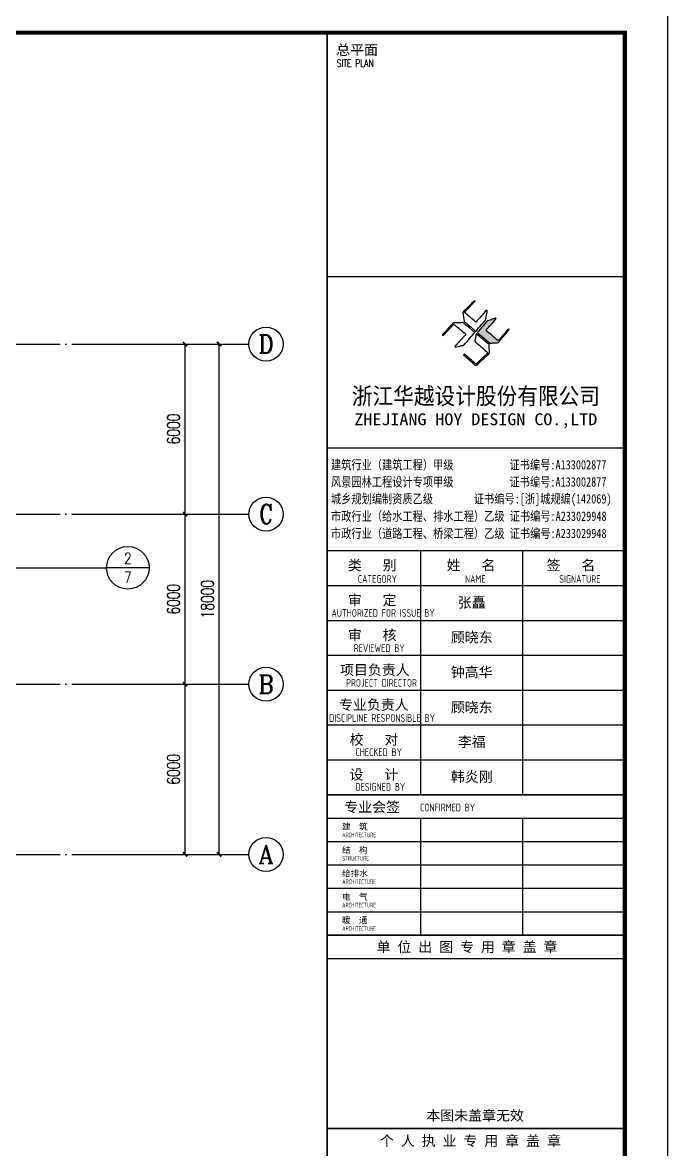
# Model space of a CAD drawing. Header units: millimetres. Extents: x 4533265 to 4958735, y 18976699 to 19555898.
# Drawn here: x 4740237 to 4762974, y 19293632 to 19333383 of the extents above; entities that cross this region are included whole.
import ezdxf
from ezdxf.enums import TextEntityAlignment as Align

# ---------------------------------------------------------------- set-up
doc = ezdxf.new("R2010")
doc.units = ezdxf.units.MM
doc.header["$LTSCALE"] = 1000
doc.header["$MEASUREMENT"] = 0
doc.linetypes.add('DOTE', pattern=[2.42, 2, -0.2, 0.02, -0.2])
doc.layers.get('Defpoints').update_dxf_attribs({"color": 1})
for name, color, linetype in [('3T_WOOD', 21, 'Continuous'), ('AXIS_TEXT', 7, 'Continuous'), ('AXIS_外部', 171, 'Continuous'), ('DIM_IDEN', 171, 'Continuous'), ('DOTE', 250, 'DOTE'), ('PUB_TEXT', 7, 'Continuous'), ('PUB_TITLE', 4, 'Continuous'), ('TK', 4, 'Continuous')]:
    doc.layers.add(name, color=color, linetype=linetype)
doc.styles.add('-宋体', font='', dxfattribs={"width": 0.8})
doc.styles.add('_TCH_AXIS', font='COMPLEX', dxfattribs={"bigfont": 'GBCBIG'})
doc.styles.add('_TCH_DIM_T3', font='SIMPLEX', dxfattribs={"width": 0.705882, "bigfont": 'GBCBIG'})
doc.styles.add('_TCH_LABEL', font='COMPLEX', dxfattribs={"bigfont": 'GBCBIG'})
doc.styles.add('COMPLEX', font='COMPLEX')
doc.styles.add('HT', font='simhei.ttf', dxfattribs={"width": 0.7})
doc.styles.add('ROMANS', font='romans', dxfattribs={"width": 0.65, "height": 231.275})
doc.styles.add('TSSD_REIN', font='tssdeng.shx', dxfattribs={"width": 0.7, "bigfont": 'tssdchn.shx'})
doc.styles.add('图签宋体', font='', dxfattribs={"height": 300})
doc.styles.add('图签黑体', font='simhei.ttf', dxfattribs={"height": 550})
doc.styles.get('-宋体').set_extended_font_data('SimSun')
doc.styles.get('图签宋体').set_extended_font_data('NSimSun')
doc.dimstyles.new('_TCH_ARCH&&150', dxfattribs={"dimtxt": 446.25, "dimasz": 150, "dimexe": 375, "dimexo": 450, "dimgap": 189.375, "dimtad": 1, "dimdec": 0, "dimzin": 0, "dimdsep": 46, "dimtxsty": '_TCH_DIM_T3', "dimblk": 'ARCHTICK', "dimcen": 0.09, "dimclrt": 7, "dimazin": 2, "dimtfac": 1, "dimtdec": 0, "dimtix": 1, "dimtmove": 2, "dimatfit": 3, "dimfxl": 0, "dimtolj": 1, "dimtzin": 0, "dimarcsym": 0})

# ---------------------------------------------------------------- blocks, each defined once
blk = doc.blocks.new('A$C053D6479')
at = {"layer": 'PUB_TITLE'}
h = blk.add_hatch(color=256, dxfattribs=at)
h.dxf.hatch_style = 1
edge = h.paths.add_edge_path()
edge.add_spline(control_points=[(1026, 827), (1105, 920), (1188, 1008), (1266, 1102)], knot_values=[13, 13, 13, 13, 14, 14, 14, 14], degree=3, periodic=0)
edge.add_spline(control_points=[(1266, 1102), (1258, 1111), (1249, 1119), (1239, 1116)], knot_values=[12, 12, 12, 12, 13, 13, 13, 13], degree=3, periodic=0)
edge.add_spline(control_points=[(1239, 1116), (1210, 1107), (1179, 1092), (1144, 1077)], knot_values=[11, 11, 11, 11, 12, 12, 12, 12], degree=3, periodic=0)
edge.add_spline(control_points=[(1144, 1077), (1109, 1063), (1069, 1053), (1047, 1038)], knot_values=[10, 10, 10, 10, 11, 11, 11, 11], degree=3, periodic=0)
edge.add_spline(control_points=[(1047, 1038), (1028, 1026), (1007, 992), (991, 972)], knot_values=[9, 9, 9, 9, 10, 10, 10, 10], degree=3, periodic=0)
edge.add_spline(control_points=[(991, 972), (942, 913), (899, 868), (849, 810)], knot_values=[8, 8, 8, 8, 9, 9, 9, 9], degree=3, periodic=0)
edge.add_spline(control_points=[(849, 810), (842, 801), (822, 776), (822, 775)], knot_values=[7, 7, 7, 7, 8, 8, 8, 8], degree=3, periodic=0)
edge.add_spline(control_points=[(822, 775), (823, 771), (848, 752), (859, 744)], knot_values=[6, 6, 6, 6, 7, 7, 7, 7], degree=3, periodic=0)
edge.add_spline(control_points=[(859, 744), (949, 670), (1035, 592), (1122, 521)], knot_values=[5, 5, 5, 5, 6, 6, 6, 6], degree=3, periodic=0)
edge.add_spline(control_points=[(1122, 521), (1153, 527), (1185, 530), (1217, 533)], knot_values=[4, 4, 4, 4, 5, 5, 5, 5], degree=3, periodic=0)
edge.add_spline(control_points=[(1217, 533), (1246, 535), (1293, 532), (1316, 542)], knot_values=[3, 3, 3, 3, 4, 4, 4, 4], degree=3, periodic=0)
edge.add_spline(control_points=[(1316, 542), (1327, 547), (1338, 565), (1349, 579)], knot_values=[2, 2, 2, 2, 3, 3, 3, 3], degree=3, periodic=0)
edge.add_spline(control_points=[(1349, 579), (1423, 670), (1507, 759), (1572, 848)], knot_values=[1, 1, 1, 1, 2, 2, 2, 2], degree=3, periodic=0)
edge.add_spline(control_points=[(1572, 848), (1564, 852), (1561, 861), (1551, 862)], knot_values=[0, 0, 0, 0, 1, 1, 1, 1], degree=3, periodic=0)
edge.add_spline(control_points=[(1551, 862), (1469, 769), (1393, 671), (1310, 579)], knot_values=[15, 15, 15, 15, 16, 16, 16, 16], degree=3, periodic=0)
edge.add_spline(control_points=[(1310, 579), (1216, 662), (1118, 742), (1026, 827)], knot_values=[14, 14, 14, 14, 15, 15, 15, 15], degree=3, periodic=0)
at = {"layer": 'TK'}
for points, knots in [([(1031, 1298), (1066, 1286), (1054, 1262), (1045, 1224), (1036, 1188), (1031, 1158), (1024, 1121), (1020, 1104), (1017, 1085), (1012, 1071), (1004, 1052), (976, 1026), (956, 1003), (906, 946), (866, 899), (814, 839), (806, 829), (789, 806), (787, 806), (777, 804), (728, 856), (719, 864), (651, 922), (580, 978), (514, 1036), (509, 1106), (488, 1176), (479, 1247), (570, 1343), (663, 1436), (758, 1526), (764, 1523), (768, 1518), (774, 1515), (693, 1422), (599, 1343), (520, 1249), (607, 1171), (698, 1096), (789, 1021), (874, 1109), (950, 1206), (1031, 1298)], [0, 0, 0, 0, 1, 1, 1, 2, 2, 2, 3, 3, 3, 4, 4, 4, 5, 5, 5, 6, 6, 6, 7, 7, 7, 8, 8, 8, 9, 9, 9, 10, 10, 10, 11, 11, 11, 12, 12, 12, 13, 13, 13, 14, 14, 14, 14]), ([(1551, 862), (1561, 861), (1564, 852), (1572, 848), (1507, 759), (1423, 670), (1349, 579), (1338, 565), (1327, 547), (1316, 542), (1293, 532), (1246, 535), (1217, 533), (1185, 530), (1153, 527), (1122, 521), (1035, 592), (949, 670), (859, 744), (848, 752), (823, 771), (822, 775), (822, 776), (842, 801), (849, 810), (899, 868), (942, 913), (991, 972), (1007, 992), (1028, 1026), (1047, 1038), (1069, 1053), (1109, 1063), (1144, 1077), (1179, 1092), (1210, 1107), (1239, 1116), (1249, 1119), (1258, 1111), (1266, 1102), (1188, 1008), (1105, 920), (1026, 827), (1118, 742), (1216, 662), (1310, 579), (1393, 671), (1469, 769), (1551, 862)], [0, 0, 0, 0, 1, 1, 1, 2, 2, 2, 3, 3, 3, 4, 4, 4, 5, 5, 5, 6, 6, 6, 7, 7, 7, 8, 8, 8, 9, 9, 9, 10, 10, 10, 11, 11, 11, 12, 12, 12, 13, 13, 13, 14, 14, 14, 15, 15, 15, 16, 16, 16, 16]), ([(555, 949), (624, 891), (699, 833), (760, 773), (689, 691), (614, 604), (539, 517), (529, 505), (516, 487), (506, 482), (492, 475), (469, 472), (452, 467), (416, 456), (383, 448), (342, 438), (323, 433), (297, 422), (293, 440), (291, 452), (313, 470), (322, 480), (400, 566), (477, 652), (553, 736), (460, 815), (366, 894), (270, 970), (183, 883), (101, 791), (16, 703), (-18, 714), (9, 735), (28, 755), (103, 838), (192, 930), (266, 1005), (319, 1009), (387, 1005), (442, 1007), (456, 1008), (472, 1011), (485, 1007), (507, 1000), (534, 967), (555, 949)], [0, 0, 0, 0, 1, 1, 1, 2, 2, 2, 3, 3, 3, 4, 4, 4, 5, 5, 5, 6, 6, 6, 7, 7, 7, 8, 8, 8, 9, 9, 9, 10, 10, 10, 11, 11, 11, 12, 12, 12, 13, 13, 13, 14, 14, 14, 15, 15, 15, 15]), ([(1097, 490), (1100, 425), (1106, 361), (1107, 294), (1018, 207), (925, 121), (830, 33), (818, 21), (800, 0), (787, 0), (768, -1), (725, 49), (712, 60), (662, 103), (616, 143), (568, 186), (545, 207), (518, 224), (499, 250), (501, 259), (511, 261), (516, 267), (609, 192), (696, 111), (785, 33), (883, 118), (977, 208), (1070, 298), (992, 373), (892, 456), (803, 534), (791, 544), (768, 561), (766, 569), (761, 588), (776, 634), (780, 655), (785, 690), (788, 721), (795, 746), (897, 661), (998, 576), (1097, 490)], [0, 0, 0, 0, 1, 1, 1, 2, 2, 2, 3, 3, 3, 4, 4, 4, 5, 5, 5, 6, 6, 6, 7, 7, 7, 8, 8, 8, 9, 9, 9, 10, 10, 10, 11, 11, 11, 12, 12, 12, 13, 13, 13, 14, 14, 14, 14])]:
    blk.add_open_spline(points, degree=3, knots=knots, dxfattribs=at)
blk = doc.blocks.new('GeYuanFrame_36707042', base_point=(18.76, 4.34))
at = {"layer": 'PUB_TITLE'}
for points in [[(628.76, 235.14), (628.76, 292.54)], [(652.76, 235.14), (652.76, 292.54)], [(628.76, 202.14), (628.76, 229.64)], [(652.76, 202.14), (652.76, 229.64)]]:
    blk.add_lwpolyline(points, dxfattribs=at)
at = {"layer": 'TK'}
for p, q in [((43.76, 414.34), (676.76, 414.34)), ((606.76, 316.74), (676.76, 316.74)), ((606.76, 284.34), (676.76, 284.34)), ((606.76, 276.14), (676.76, 276.14)), ((606.76, 267.94), (676.76, 267.94)), ((606.76, 259.74), (676.76, 259.74)), ((606.76, 251.54), (676.76, 251.54)), ((606.76, 243.34), (676.76, 243.34)), ((606.76, 235.14), (676.76, 235.14)), ((606.76, 235.14), (676.76, 235.14))]:
    blk.add_line(p, q, dxfattribs=at)
for points in [[(18.76, 424.34), (686.76, 424.34), (686.76, 4.34), (18.76, 4.34), (18.76, 424.34)], [(606.76, 292.54), (676.76, 292.54)], [(606.76, 235.14), (676.76, 235.14)], [(606.76, 229.64), (676.76, 229.64)], [(606.76, 224.14), (676.76, 224.14)], [(606.76, 218.64), (676.76, 218.64)], [(606.76, 213.14), (676.76, 213.14)], [(606.76, 207.64), (676.76, 207.64)], [(606.76, 202.14), (676.76, 202.14)], [(606.76, 196.64), (676.76, 196.64)]]:
    blk.add_lwpolyline(points, dxfattribs=at)
at = {"layer": 'TK', "const_width": 1}
blk.add_lwpolyline([(676.76, 414.34), (43.76, 414.34), (43.76, 14.34), (676.76, 14.34)], close=True, dxfattribs=at)
at = {"layer": 'TK'}
for points, const_width in [([(606.76, 414.34), (606.76, 14.34)], 0.4), ([(606.76, 356.95), (676.76, 356.95)], 0.35), ([(606.76, 292.54), (676.76, 292.54)], 0.35), ([(606.76, 292.54), (676.76, 292.54)], 0.35), ([(606.76, 235.14), (676.76, 235.14)], 0.35), ([(606.76, 202.14), (676.76, 202.14)], 0.35), ([(606.76, 156.64), (676.76, 156.64)], 0.35)]:
    blk.add_lwpolyline(points, dxfattribs=dict(at, const_width=const_width))
at = {"layer": 'PUB_TITLE', "xscale": 0.01000000000021828, "yscale": 0.01000000000021828, "zscale": 0.01}
blk.add_blockref('A$C053D6479', (633.86, 336.08), dxfattribs=at)
at = {"layer": 'TK', "style": '图签宋体'}
for s, height, p in [('总平面', 2.4, (608.9, 409.1)), ('类   别', 2.4, (611.65, 287.9)), ('姓   名', 2.4, (634.87, 287.9)), ('签   名', 2.4, (658.35, 287.9)), ('审   定', 2.4, (611.65, 279.7)), ('审   核', 2.4, (611.65, 271.5)), ('项目负责人', 2.4, (609.8, 263.3)), ('专业负责人', 2.4, (609.56, 255.1)), ('校   对', 2.4, (612.06, 246.9)), ('设   计', 2.4, (612.03, 238.7)), ('专业会签', 2.4, (610.79, 231.05)), ('建  筑', 1.44, (610.28, 226.92)), ('结  构', 1.44, (610.28, 221.42)), ('给排水', 1.44, (610.28, 215.92)), ('电  气', 1.44, (610.28, 210.42)), ('暖  通', 1.44, (610.28, 204.92)), ('单 位 出 图 专 用 章 盖 章', 2.4, (618.39, 198.16)), ('本图未盖章无效', 2.4, (630.1, 158.51)), ('个 人 执 业 专 用 章 盖 章', 2.4, (619.19, 152.58))]:
    blk.add_text(s, height=height, dxfattribs=at).set_placement(p)
at = {"layer": 'TK'}
for s, height, style, width, p in [('SITE PLAN', 1.697, 'ROMANS', 0.76, (609.02, 406.31)), ('建筑行业（建筑工程）甲级           证书编号:A133002877', 2.2, '-宋体', 0.8, (607.67, 311.64)), ('风景园林工程设计专项甲级           证书编号:A133002877', 2.2, '-宋体', 0.8, (607.67, 307.62)), ('城乡规划编制资质乙级        证书编号:[浙]城规编(142069)', 2.2, '-宋体', 0.8, (607.67, 303.63)), ('市政行业（给水工程、排水工程）乙级 证书编号:A233029948', 2.2, '-宋体', 0.8, (607.67, 299.55)), ('市政行业（道路工程、桥梁工程）乙级 证书编号:A233029948', 2.2, '-宋体', 0.8, (607.67, 295.5)), ('CATEGORY', 1.8, 'TSSD_REIN', 0.7, (613.99, 284.98)), ('NAME', 1.8, 'TSSD_REIN', 0.7, (639.18, 284.98)), ('SIGNATURE', 1.8, 'TSSD_REIN', 0.7, (661.34, 284.98)), ('AUTHORIZED FOR ISSUE BY', 1.8, 'TSSD_REIN', 0.7, (607.79, 276.98)), ('REVIEWED BY', 1.8, 'TSSD_REIN', 0.7, (613.03, 268.72)), ('PROJECT DIRECTOR', 1.8, 'TSSD_REIN', 0.7, (611.22, 260.55)), ('DISCIPLINE RESPONSIBLE BY', 1.8, 'TSSD_REIN', 0.7, (607.25, 252.28)), ('CHECKED BY', 1.8, 'TSSD_REIN', 0.7, (613.42, 244.25)), ('DESIGNED BY', 1.8, 'TSSD_REIN', 0.7, (613.43, 236.08)), ('CONFIRMED BY', 1.8, 'TSSD_REIN', 0.7, (628.61, 231.23)), ('ARCHITECTURE', 1.08, 'TSSD_REIN', 0.7, (610.32, 225.15)), ('STRUCTURE', 1.08, 'TSSD_REIN', 0.7, (610.32, 219.65)), ('ARCHITECTURE', 1.08, 'TSSD_REIN', 0.7, (610.32, 214.15)), ('ARCHITECTURE', 1.08, 'TSSD_REIN', 0.7, (610.32, 208.65)), ('ARCHITECTURE', 1.08, 'TSSD_REIN', 0.7, (610.32, 203.15))]:
    blk.add_text(s, height=height, dxfattribs=dict(at, style=style, width=width)).set_placement(p)
for s, height, style, width, p in [('浙江华越设计股份有限公司', 3.96, 'HT', 0.9, (641.74, 328.97)), ('ZHEJIANG HOY DESIGN CO.,LTD', 2.8, '图签黑体', 1.11, (641.73, 323.1))]:
    blk.add_text(s, height=height, dxfattribs=dict(at, style=style, width=width)).set_placement(p, align=Align.MIDDLE)
at = {"layer": 'TK', "char_height": 2.4, "width": 24, "attachment_point": 5, "style": '图签宋体'}
for s, insert in [('张矗', (640.76, 280.21)), ('顾晓东', (640.76, 272.04)), ('钟高华', (640.76, 263.84)), ('顾晓东', (640.76, 255.57)), ('李福', (640.76, 247.44)), ('韩炎刚', (640.76, 239.24))]:
    blk.add_mtext(s, dxfattribs=dict(at, insert=insert))
blk = doc.blocks.new('_ArchTick')
at = {"color": 0, "linetype": 'ByBlock', "const_width": 0.4}
blk.add_lwpolyline([(-0.5, -0.5), (0.5, 0.5)], dxfattribs=at)
blk = doc.blocks.new('*D560')
at = {"layer": 'AXIS_外部', "color": 0, "lineweight": -2}
for p, q in [((4742670, 19310042), (4746345, 19310042)), ((4745970, 19304042), (4745970, 19310042)), ((4742670, 19304042), (4746345, 19304042))]:
    blk.add_line(p, q, dxfattribs=at)
at = {"layer": 'Defpoints', "color": 0}
for p in [(4742220, 19310042), (4745970, 19310042), (4742220, 19304042)]:
    blk.add_point(p, dxfattribs=at)
at = {"layer": 'AXIS_外部', "color": 0, "lineweight": -2, "xscale": 150, "yscale": 150, "zscale": 150}
for p, rotation in [((4745970, 19310042), 90), ((4745970, 19304042), 270)]:
    blk.add_blockref('_ArchTick', p, dxfattribs=dict(at, rotation=rotation))
at = {"layer": 'AXIS_外部', "color": 7, "insert": (4745558, 19307042), "char_height": 446.2, "attachment_point": 5, "rotation": 90, "style": '_TCH_DIM_T3'}
blk.add_mtext('\\A1;6000', dxfattribs=at)
blk = doc.blocks.new('*D561')
at = {"layer": 'AXIS_外部', "color": 0, "lineweight": -2}
for p, q in [((4742670, 19316042), (4746345, 19316042)), ((4745970, 19310042), (4745970, 19316042)), ((4742670, 19310042), (4746345, 19310042))]:
    blk.add_line(p, q, dxfattribs=at)
at = {"layer": 'Defpoints', "color": 0}
for p in [(4742220, 19316042), (4745970, 19316042), (4742220, 19310042)]:
    blk.add_point(p, dxfattribs=at)
at = {"layer": 'AXIS_外部', "color": 0, "lineweight": -2, "xscale": 150, "yscale": 150, "zscale": 150}
for p, rotation in [((4745970, 19316042), 90), ((4745970, 19310042), 270)]:
    blk.add_blockref('_ArchTick', p, dxfattribs=dict(at, rotation=rotation))
at = {"layer": 'AXIS_外部', "color": 7, "insert": (4745558, 19313042), "char_height": 446.2, "attachment_point": 5, "rotation": 90, "style": '_TCH_DIM_T3'}
blk.add_mtext('\\A1;6000', dxfattribs=at)
blk = doc.blocks.new('*D562')
at = {"layer": 'AXIS_外部', "color": 0, "lineweight": -2}
for p, q in [((4742670, 19322042), (4746345, 19322042)), ((4745970, 19316042), (4745970, 19322042)), ((4742670, 19316042), (4746345, 19316042))]:
    blk.add_line(p, q, dxfattribs=at)
at = {"layer": 'Defpoints', "color": 0}
for p in [(4742220, 19322042), (4745970, 19322042), (4742220, 19316042)]:
    blk.add_point(p, dxfattribs=at)
at = {"layer": 'AXIS_外部', "color": 0, "lineweight": -2, "xscale": 150, "yscale": 150, "zscale": 150}
for p, rotation in [((4745970, 19322042), 90), ((4745970, 19316042), 270)]:
    blk.add_blockref('_ArchTick', p, dxfattribs=dict(at, rotation=rotation))
at = {"layer": 'AXIS_外部', "color": 7, "insert": (4745558, 19319042), "char_height": 446.2, "attachment_point": 5, "rotation": 90, "style": '_TCH_DIM_T3'}
blk.add_mtext('\\A1;6000', dxfattribs=at)
blk = doc.blocks.new('*D563')
at = {"layer": 'AXIS_外部', "color": 0, "lineweight": -2}
for p, q in [((4742670, 19322042), (4747545, 19322042)), ((4747170, 19304042), (4747170, 19322042)), ((4742670, 19304042), (4747545, 19304042))]:
    blk.add_line(p, q, dxfattribs=at)
at = {"layer": 'Defpoints', "color": 0}
for p in [(4742220, 19322042), (4747170, 19322042), (4742220, 19304042)]:
    blk.add_point(p, dxfattribs=at)
at = {"layer": 'AXIS_外部', "color": 0, "lineweight": -2, "xscale": 150, "yscale": 150, "zscale": 150}
for p, rotation in [((4747170, 19322042), 90), ((4747170, 19304042), 270)]:
    blk.add_blockref('_ArchTick', p, dxfattribs=dict(at, rotation=rotation))
at = {"layer": 'AXIS_外部', "color": 7, "insert": (4746758, 19313042), "char_height": 446.2, "attachment_point": 5, "rotation": 90, "style": '_TCH_DIM_T3'}
blk.add_mtext('\\A1;18000', dxfattribs=at)
blk = doc.blocks.new('_AXISO')
blk.add_circle((0, 0), 0.5)
at = {"layer": 'AXIS_TEXT', "style": 'COMPLEX', "width": 1.041667}
blk.add_attdef('A', text='', height=0.56, dxfattribs=at).set_placement((-0.25, -0.28), (0.25, -0.28), align=Align.FIT)

msp = doc.modelspace()

# ---------------------------------------------------------------- linework, layer by layer
at = {"layer": 'AXIS_外部'}
for p, q in [((4742220.4, 19322041.5), (4748220.4, 19322041.5)), ((4742220.4, 19316041.5), (4748220.4, 19316041.5)), ((4742220.4, 19310041.5), (4748220.4, 19310041.5)), ((4742220.4, 19304041.5), (4748220.4, 19304041.5))]:
    msp.add_line(p, q, dxfattribs=at)
at = {"layer": 'DIM_IDEN'}
for p, q in [((4739209.1, 19314149.4), (4740478, 19314149.4)), ((4740478, 19314149.4), (4743200, 19314149.4)), ((4744700, 19314149.4), (4743200, 19314149.4))]:
    msp.add_line(p, q, dxfattribs=at)
msp.add_circle((4743950, 19314149.4), 750, dxfattribs=at)
at = {"layer": 'DOTE'}
for p, q in [((4674220.4, 19322041.5), (4742220.4, 19322041.5)), ((4674220.4, 19316041.5), (4742220.4, 19316041.5)), ((4674220.4, 19310041.5), (4742220.4, 19310041.5)), ((4674220.4, 19304041.5), (4742220.4, 19304041.5))]:
    msp.add_line(p, q, dxfattribs=at)

# ---------------------------------------------------------------- block references
at = {"layer": '3T_WOOD', "xscale": 150, "yscale": 150, "zscale": 150}
msp.add_blockref('GeYuanFrame_36707042', (4662773.6, 19271524.9), dxfattribs=at)
at = {"layer": 'AXIS_外部'}
ref = msp.add_blockref('_AXISO', (4748820.4, 19322041.5), dxfattribs=dict(at, xscale=1200, yscale=1200, zscale=1200))
ref.add_attrib('A', 'D', dxfattribs={"layer": 'AXIS_TEXT', "height": 652.9, "style": '_TCH_AXIS'}).set_placement((4748556.1, 19321715.1), (4749084.6, 19321715.1), align=Align.FIT)
ref = msp.add_blockref('_AXISO', (4748820.4, 19316041.5), dxfattribs=dict(at, xscale=1200, yscale=1200, zscale=1200))
ref.add_attrib('A', 'C', dxfattribs={"layer": 'AXIS_TEXT', "height": 683.5, "style": '_TCH_AXIS'}).set_placement((4748576.2, 19315699.8), (4749064.5, 19315699.8), align=Align.FIT)
ref = msp.add_blockref('_AXISO', (4748820.4, 19310041.5), dxfattribs=dict(at, xscale=1200, yscale=1200, zscale=1200))
ref.add_attrib('A', 'B', dxfattribs={"layer": 'AXIS_TEXT', "height": 652.9, "style": '_TCH_AXIS'}).set_placement((4748556.1, 19309715.1), (4749084.6, 19309715.1), align=Align.FIT)
ref = msp.add_blockref('_AXISO', (4748820.4, 19304041.5), dxfattribs=dict(at, xscale=1200, yscale=1200, zscale=1200))
ref.add_attrib('A', 'A', dxfattribs={"layer": 'AXIS_TEXT', "height": 637.8, "style": '_TCH_AXIS'}).set_placement((4748547, 19303722.7), (4749093.7, 19303722.7), align=Align.FIT)

# ---------------------------------------------------------------- texts
at = {"layer": 'PUB_TEXT', "style": '_TCH_LABEL'}
for s, p, p2 in [('2', (4743819.5, 19314288.2), (4744080.5, 19314288.2)), ('7', (4743819.5, 19313619.1), (4744080.5, 19313619.1))]:
    msp.add_text(s, height=391.5, dxfattribs=at).set_placement(p, p2, align=Align.FIT)

# ---------------------------------------------------------------- dimensions: what is measured, and where the dimension line sits
at = {"layer": 'AXIS_外部'}
for p1, p2, distance, picture, middle in [((4742220.4, 19316041.5), (4742220.4, 19322041.5), -3750, '*D562', (4745557.9, 19319041.5)), ((4742220.4, 19304041.5), (4742220.4, 19322041.5), -4950, '*D563', (4746757.9, 19313041.5)), ((4742220.4, 19310041.5), (4742220.4, 19316041.5), -3750, '*D561', (4745557.9, 19313041.5)), ((4742220.4, 19304041.5), (4742220.4, 19310041.5), -3750, '*D560', (4745557.9, 19307041.5))]:
    dim = msp.add_aligned_dim(p1=p1, p2=p2, distance=distance, dimstyle='_TCH_ARCH&&150', dxfattribs=at)
    dim.commit()
    dim.dimension.update_dxf_attribs({"geometry": picture, "text_midpoint": middle})

doc.saveas('drawing.dxf')
